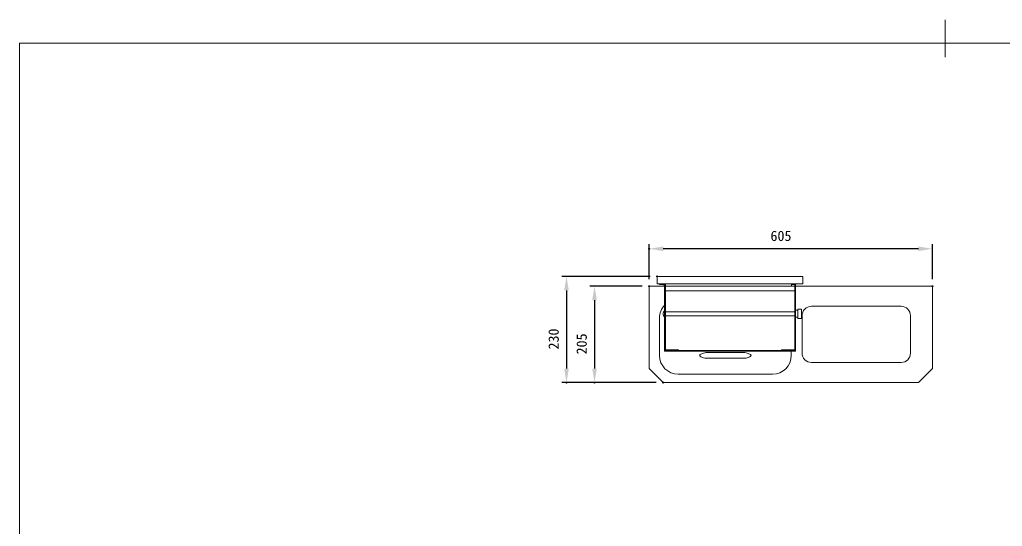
# Model space of a CAD drawing. Units: millimetres on the paper. Extents: x -203 to 203, y -143 to 143.
# Drawn here: x -198 to 12.3, y 34.7 to 143 of the extents above; entities that cross this region are included whole.
import ezdxf
from ezdxf.enums import TextEntityAlignment as Align

# ---------------------------------------------------------------- set-up
doc = ezdxf.new("R2010")
doc.units = ezdxf.units.MM
doc.header["$PDMODE"] = 32
doc.header["$PDSIZE"] = 0.2
for name, color, linetype, lineweight in [('0-1_DIMENSION_LINES$02_DIMENSI', 7, 'Continuous', 25), ('0-3_DIMENSION_LINES$03_LINES', 7, 'Continuous', 18), ('0-5_図面_FORMAT$01_WAKU$OUT_LINE', 6, 'Continuous', 18)]:
    doc.layers.add(name, color=color, linetype=linetype, lineweight=lineweight)
doc.layers.add('0-2_DEFPOINTS', color=7, linetype='Continuous')
doc.styles.add('ＭＳ ゴシック', font='')
doc.styles.get('ＭＳ ゴシック').set_extended_font_data('MS Gothic')

# ---------------------------------------------------------------- blocks, each defined once
blk = doc.blocks.new('D5')
at = {"layer": '0-1_DIMENSION_LINES$02_DIMENSI'}
for p, q in [((293.8, 473.248), (256, 473.248)), ((258, 467.248), (258, 433.847)), ((296.4, 427.848), (256, 427.848))]:
    blk.add_line(p, q, dxfattribs=at)
for points in [[(259, 467.248), (257, 467.248), (258, 473.248)], [(257, 433.847), (259, 433.847), (258, 427.848)]]:
    blk.add_solid(points, dxfattribs=at)
at = {"layer": '0-2_DEFPOINTS'}
for p in [(296.8, 473.248), (258, 427.848), (299.4, 427.848)]:
    blk.add_point(p, dxfattribs=at)
at = {"layer": '0-1_DIMENSION_LINES$02_DIMENSI', "style": 'ＭＳ ゴシック'}
blk.add_text('230', height=4.399, rotation=90, dxfattribs=at).set_placement((256, 441.976), align=Align.BOTTOM_LEFT)
blk = doc.blocks.new('D6')
at = {"layer": '0-1_DIMENSION_LINES$02_DIMENSI'}
for p, q in [((290.4, 469.048), (268, 469.048)), ((270, 463.048), (270, 433.847)), ((296.4, 427.848), (268, 427.848))]:
    blk.add_line(p, q, dxfattribs=at)
for points in [[(271, 463.048), (269, 463.048), (270, 469.048)], [(269, 433.847), (271, 433.847), (270, 427.848)]]:
    blk.add_solid(points, dxfattribs=at)
at = {"layer": '0-2_DEFPOINTS'}
for p in [(293.4, 469.048), (270, 427.848), (299.4, 427.848)]:
    blk.add_point(p, dxfattribs=at)
at = {"layer": '0-1_DIMENSION_LINES$02_DIMENSI', "style": 'ＭＳ ゴシック'}
blk.add_text('205', height=4.399, rotation=90, dxfattribs=at).set_placement((268, 439.876), align=Align.BOTTOM_LEFT)
blk = doc.blocks.new('D7')
at = {"layer": '0-1_DIMENSION_LINES$02_DIMENSI'}
for p, q in [((293.4, 472.048), (293.4, 487.048)), ((408.6, 485.048), (299.4, 485.048)), ((414.6, 472.048), (414.6, 487.048))]:
    blk.add_line(p, q, dxfattribs=at)
for points in [[(299.4, 486.048), (299.4, 484.048), (293.4, 485.048)], [(408.6, 484.048), (408.6, 486.048), (414.6, 485.048)]]:
    blk.add_solid(points, dxfattribs=at)
at = {"layer": '0-2_DEFPOINTS'}
for p in [(293.4, 485.048), (293.4, 469.048), (414.6, 469.048)]:
    blk.add_point(p, dxfattribs=at)
at = {"layer": '0-1_DIMENSION_LINES$02_DIMENSI', "style": 'ＭＳ ゴシック'}
blk.add_text('605', height=4.399, dxfattribs=at).set_placement((345.286, 487.048), align=Align.BOTTOM_LEFT)

msp = doc.modelspace()

# ---------------------------------------------------------------- linework, layer by layer
at = {"layer": '0-3_DIMENSION_LINES$03_LINES'}
for p, q in [((-61.6, 88.124), (-32, 88.124)), ((-61.6, 88.124), (-61.6, 86.524)), ((-61.6, 86.524), (-32, 86.524)), ((-61.1, 86.524), (-61.1, 86.404)), ((-61.1, 86.404), (-60.12, 86.404)), ((-60.12, 86.404), (-60.12, 86.024)), ((-32, 88.124), (-60, 88.124)), ((-60, 86.524), (-60, 85.744)), ((-60, 86.524), (-60, 85.004)), ((-59.84, 86.524), (-59.84, 85.004)), ((-32.88, 86.404), (-31.9, 86.404)), ((-32.88, 86.024), (-32.88, 86.404)), ((-32.16, 85.004), (-32.16, 86.524)), ((-32, 88.124), (-30.4, 88.124)), ((-32, 86.524), (-30.4, 86.524)), ((-32, 85.744), (-32, 86.524)), ((-32, 85.004), (-32, 86.524)), ((-31.9, 86.404), (-31.9, 86.524)), ((-30.4, 86.524), (-30.4, 88.124)), ((-60, 85.004), (-60, 72.124)), ((-32.16, 85.004), (-59.84, 85.004)), ((-59.84, 85.004), (-59.84, 72.404)), ((-32.16, 72.404), (-32.16, 85.004)), ((-32, 72.124), (-32, 85.004)), ((-32.16, 80.524), (-59.84, 80.524)), ((-31.5, 80.874), (-32, 80.874)), ((-31.5, 79.124), (-31.5, 81.124)), ((-30.7, 81.124), (-31.5, 81.124)), ((-30.7, 79.124), (-30.7, 81.124)), ((-28.6, 81.724), (-9.4, 81.724)), ((-61.1, 79.224), (-61.1, 71.224)), ((-32.16, 79.724), (-59.84, 79.724)), ((-31.5, 79.374), (-32, 79.374)), ((-30.7, 79.124), (-31.5, 79.124)), ((-30.6, 71.724), (-30.6, 79.724)), ((-7.4, 71.724), (-7.4, 79.724)), ((-61.1, 71.624), (-61.1, 71.224)), ((-60, 72.244), (-32, 72.244)), ((-60, 72.124), (-32, 72.124)), ((-57, 72.404), (-59.84, 72.404)), ((-57, 72.244), (-57, 72.404)), ((-51.163, 71.824), (-42.837, 71.824)), ((-32.9, 71.224), (-32.9, 72.124)), ((-51.163, 70.624), (-42.837, 70.624)), ((-28.6, 69.724), (-9.4, 69.724)), ((-60.3, 65.424), (-63.3, 68.424)), ((-2.7, 68.424), (-5.7, 65.424)), ((-60.3, 65.424), (-5.7, 65.424)), ((-57.1, 67.224), (-56.7, 67.224)), ((-57.1, 67.224), (-36.9, 67.224))]:
    msp.add_line(p, q, dxfattribs=at)
for points in [[(-2.7, 68.424), (-2.7, 86.024), (-63.3, 86.024), (-63.3, 68.424)], [(-32.16, 72.404), (-35, 72.404), (-35, 72.244)]]:
    msp.add_lwpolyline(points, dxfattribs=at)
for centre, radius, start, end in [((-57.1, 79.224), 4, 136.46885, 180), ((-59.333, 80.124), 0.967, 133.60282, 226.39718), ((-28.6, 79.724), 2, 90, 180), ((-9.4, 79.724), 2, 0, 90), ((-59.84, 72.404), 0.16, 180, 270), ((-50.156, 67.514), 4.485, 109.71394, 120.02339), ((-51.163, 70.324), 1.5, 89.97908, 109.71394), ((-42.837, 70.324), 1.5, 70.28606, 90.02092), ((-43.844, 67.514), 4.485, 59.97661, 70.28606), ((-32.16, 72.404), 0.16, 270, 0), ((-28.6, 71.724), 2, 180, 270), ((-9.4, 71.724), 2, 270, 0), ((-57.1, 71.224), 4, 180, 270), ((-52.3, 71.224), 0.2, 120.02338, 239.97662), ((-50.156, 74.934), 4.485, 239.97661, 250.28606), ((-51.163, 72.124), 1.5, 250.28606, 270.02092), ((-42.837, 72.124), 1.5, 269.97908, 289.71394), ((-43.844, 74.934), 4.485, 289.71394, 300.02338), ((-41.7, 71.224), 0.2, 300.02338, 59.97662), ((-36.9, 71.224), 4, 270, 0)]:
    msp.add_arc(centre, radius, start, end, dxfattribs=at)
at = {"layer": '0-5_図面_FORMAT$01_WAKU$OUT_LINE'}
for p, q in [((0, 135), (0, 143)), ((-198, 138), (-198, -138)), ((198, 138), (-198, 138))]:
    msp.add_line(p, q, dxfattribs=at)

# ---------------------------------------------------------------- block references
at = {"layer": '0-1_DIMENSION_LINES$02_DIMENSI', "xscale": 0.5, "yscale": 0.5}
for name in ['D7', 'D5', 'D6']:
    msp.add_blockref(name, (-210, -148.5), dxfattribs=at)

doc.saveas('drawing.dxf')
